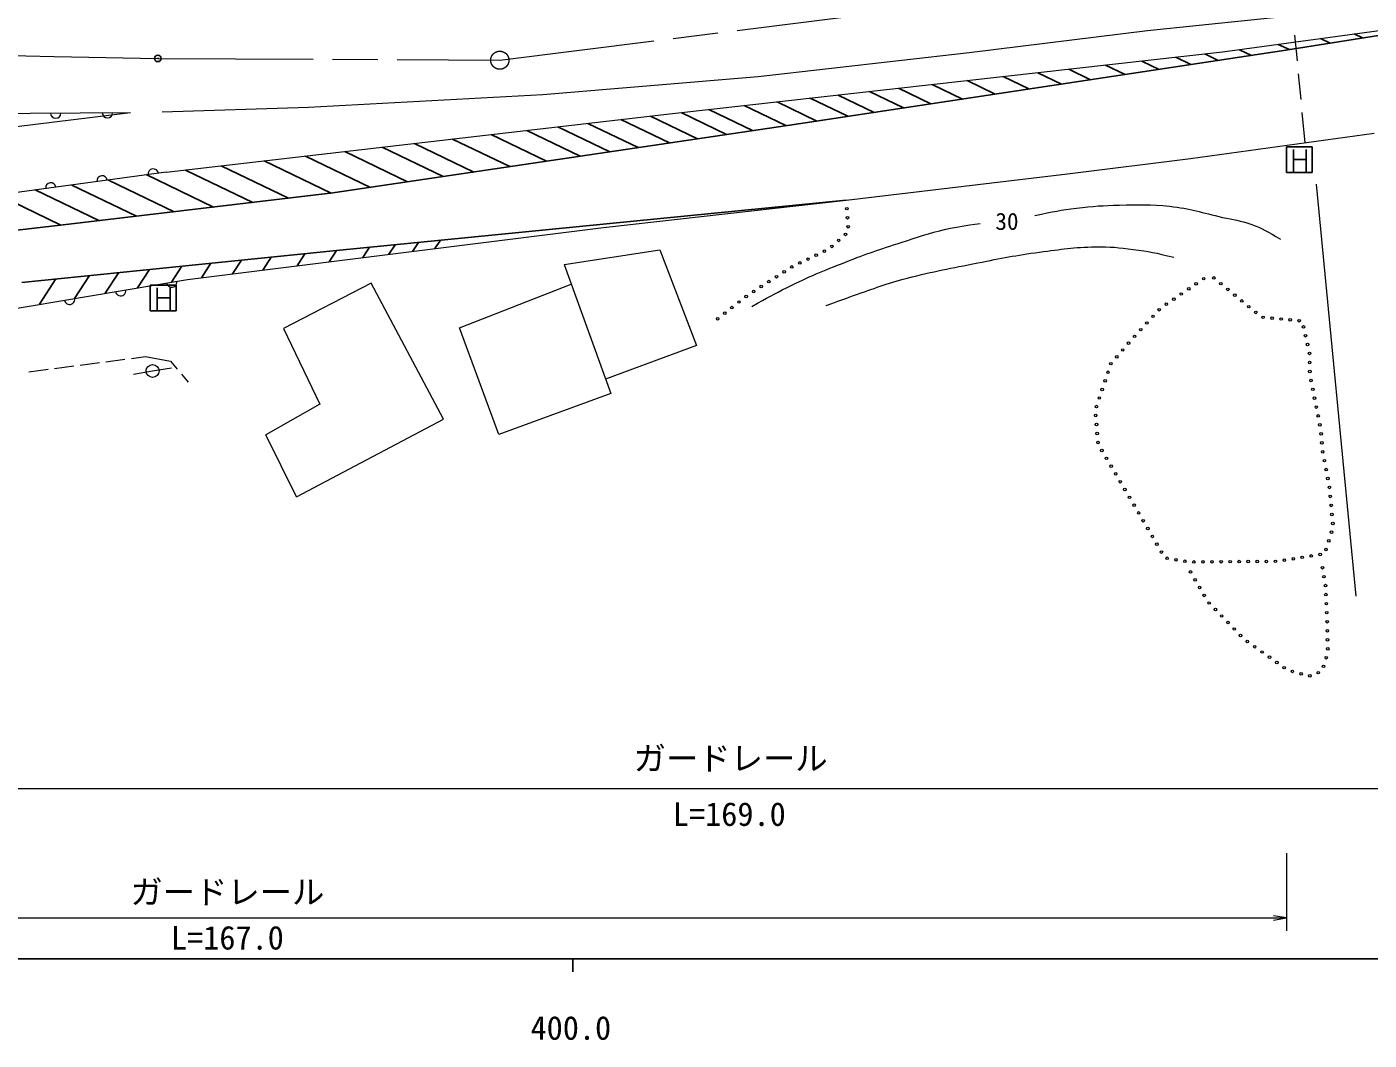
# Model space of a CAD drawing. Units: millimetres at full size, sheet at 1:1000; details may follow other scales. Extents: x 40000 to 680000, y 20000 to 380000.
# Drawn here: x 425782 to 529565, y 198715 to 277058 of the extents above; entities that cross this region are included whole.
import ezdxf
from ezdxf.enums import TextEntityAlignment as Align

# ---------------------------------------------------------------- set-up
doc = ezdxf.new("R2010")
doc.units = ezdxf.units.MM
doc.header["$LTSCALE"] = 1000
doc.header["$PDMODE"] = 32
doc.header["$PDSIZE"] = 500
doc.linetypes.add('CHAIN', pattern=[18.5, 12, -1.5, 3.5, -1.5])
for name, color, linetype, lineweight in [('M-BMK', 2, 'CHAIN', 13), ('M-STR-HTXT', 7, 'Continuous', 13), ('M-STR-STRC', 7, 'Continuous', 25), ('M-TTL-BAND', 7, 'Continuous', 25), ('M-WORK', 1, 'Continuous', 13)]:
    doc.layers.add(name, color=color, linetype=linetype, lineweight=lineweight)
doc.layers.add('M-OTRS', color=6, linetype='Continuous')
doc.styles.add('ＭＳ ゴシック', font='')
doc.styles.get('ＭＳ ゴシック').set_extended_font_data('MS Gothic')

# ---------------------------------------------------------------- blocks, each defined once
blk = doc.blocks.new('open_arrow')
at = {"color": 0, "linetype": 'Continuous', "lineweight": -2}
blk.add_lwpolyline([(7.5, 1.25), (0, 0), (7.5, -1.25)], dxfattribs=at)

msp = doc.modelspace()

# ---------------------------------------------------------------- linework, layer by layer
at = {"layer": 'M-BMK'}
for p, q in [((462351, 274479), (529358, 282880)), ((417703, 274996), (427882, 274777)), ((427882, 274777), (435910, 274620)), ((435910, 274620), (462351, 274479))]:
    msp.add_line(p, q, dxfattribs=at)
msp.add_circle((462351, 274479), 700, dxfattribs=at)
at = {"layer": 'M-OTRS'}
msp.add_point((435910, 274620), dxfattribs=at)
at = {"layer": 'M-STR-HTXT'}
for p, q in [((396267, 218170), (563847, 218170)), ((523170, 213170), (523170, 207170)), ((358952, 208170), (523170, 208170))]:
    msp.add_line(p, q, dxfattribs=at)
at = {"layer": 'M-STR-STRC'}
for p, q in [((523121, 275251), (546647, 279009)), ((526538, 275797), (525800, 276152)), ((529041, 276197), (528395, 276508)), ((484591, 269438), (523121, 275251)), ((520460, 274850), (519537, 275294)), ((523396, 275295), (522543, 275706)), ((510694, 273376), (509186, 274102)), ((513318, 273772), (511982, 274415)), ((515788, 274145), (514614, 274710)), ((517892, 274462), (516856, 274961)), ((503261, 272255), (501266, 273215)), ((505771, 272633), (503940, 273515)), ((508022, 272973), (506339, 273783)), ((493570, 270793), (490939, 272059)), ((495669, 271109), (493175, 272309)), ((498122, 271479), (495789, 272602)), ((500641, 271859), (498474, 272902)), ((484462, 269419), (481234, 270972)), ((486856, 269779), (483783, 271258)), ((489268, 270143), (486355, 271545)), ((491292, 270449), (488511, 271787)), ((475465, 268082), (471709, 269889)), ((477641, 268405), (474003, 270156)), ((479875, 268737), (476363, 270427)), ((481899, 269038), (478512, 270667)), ((449447, 264216), (484591, 269438)), ((468572, 267058), (464440, 269046)), ((470851, 267396), (466843, 269325)), ((473039, 267721), (469150, 269593)), ((460344, 265835), (455762, 268040)), ((463132, 266249), (458703, 268381)), ((465956, 266669), (461680, 268726)), ((525170, 267792), (523170, 267792)), ((523170, 267792), (523170, 265792)), ((525170, 265792), (525170, 267792)), ((452348, 264647), (447331, 267062)), ((455222, 265074), (450361, 267413)), ((457959, 265481), (453248, 267748)), ((523711, 265877), (523711, 267576)), ((523711, 266792), (524702, 266792)), ((524702, 267587), (524702, 265882)), ((443253, 263484), (438054, 265985)), ((446005, 263809), (440816, 266306)), ((449301, 264199), (444124, 266690)), ((523170, 265792), (525170, 265792)), ((434273, 262422), (429268, 264830)), ((437177, 262765), (432095, 265211)), ((440223, 263125), (435012, 265633)), ((428411, 261730), (423564, 264062)), ((431348, 262076), (426422, 264447)), ((428601, 261751), (449447, 264216)), ((449726, 259760), (489128, 263658)), ((398974, 258376), (428601, 261751)), ((457753, 260554), (457336, 259915)), ((425397, 257304), (449726, 259760)), ((447284, 259514), (446677, 258585)), ((449726, 259760), (449161, 258895)), ((452265, 260012), (451747, 259218)), ((454254, 260208), (453772, 259471)), ((456059, 260387), (455610, 259700)), ((437778, 258554), (436972, 257321)), ((440009, 258779), (439279, 257662)), ((442373, 259018), (441684, 257962)), ((444685, 259251), (444034, 258256)), ((428032, 257570), (426748, 255605)), ((430631, 257832), (429475, 256063)), ((432892, 258061), (431847, 256461)), ((435272, 258301), (434344, 256880)), ((437322, 257099), (435322, 257099)), ((435322, 257099), (435322, 255099)), ((435862, 255184), (435862, 256883)), ((436854, 256894), (436854, 255189)), ((437322, 255099), (437322, 257099)), ((435862, 256099), (436854, 256099)), ((435322, 255099), (437322, 255099))]:
    msp.add_line(p, q, dxfattribs=at)
at = {"layer": 'M-TTL-BAND'}
for p, q in [((40000, 205000), (579000, 205000)), ((468000, 205000), (468000, 204000))]:
    msp.add_line(p, q, dxfattribs=at)
at = {"layer": 'M-WORK'}
for p, q in [((518230, 275115), (562231, 281145)), ((512420, 276766), (524424, 278006)), ((498628, 275087), (512420, 276766)), ((523801, 276414), (523991, 274423)), ((475706, 270353), (518230, 275115)), ((482319, 273226), (498628, 275087)), ((465681, 271840), (482319, 273226)), ((524086, 273427), (524276, 271436)), ((447547, 270855), (465681, 271840)), ((415516, 268205), (433795, 270431)), ((436237, 270490), (447547, 270855)), ((436550, 265811), (475706, 270353)), ((524371, 270441), (524594, 268095)), ((515763, 266869), (529956, 268839)), ((506240, 265701), (515763, 266869)), ((436550, 265811), (363750, 256005)), ((489128, 263658), (506240, 265701)), ((525458, 264892), (528538, 233042)), ((470374, 261542), (489128, 263658)), ((438213, 257529), (470374, 261542)), ((467328, 258672), (474724, 259826)), ((474724, 259826), (477556, 252410)), ((467328, 258672), (470930, 248703)), ((396546, 250536), (438213, 257529)), ((452395, 257251), (445635, 253734)), ((457989, 246718), (452395, 257251)), ((459225, 253797), (467878, 257152)), ((445635, 253734), (448430, 247897)), ((462287, 245533), (459225, 253797)), ((477556, 252410), (470529, 249814)), ((431884, 251165), (433371, 251359)), ((433867, 251423), (434962, 251566)), ((434962, 251566), (436895, 251201)), ((436895, 251201), (437409, 250589)), ((425934, 250390), (427421, 250584)), ((427917, 250648), (429405, 250842)), ((429900, 250907), (431388, 251100)), ((434032, 250199), (435505, 250452)), ((435505, 250452), (436979, 250706)), ((437731, 250207), (438245, 249595)), ((470930, 248703), (462287, 245533)), ((448430, 247897), (444254, 245525)), ((446630, 240710), (457989, 246718)), ((446630, 240710), (444254, 245525))]:
    msp.add_line(p, q, dxfattribs=at)
msp.add_lwpolyline([(395047, 271515), (400921, 271015), (407635, 270723), (415479, 270467), (422120, 270358), (433795, 270431)], dxfattribs=at)
for centre, radius in [((489178, 263000), 100), ((489230, 262302), 100), ((489283, 261604), 100), ((488552, 260547), 100), ((489076, 261012), 100), ((486812, 259409), 100), ((487443, 259711), 100), ((488028, 260083), 100), ((484920, 258497), 100), ((485549, 258804), 100), ((486180, 259106), 100), ((483154, 257361), 100), ((483743, 257740), 100), ((484332, 258118), 100), ((516771, 257588), 100), ((517551, 257647), 100), ((481977, 256603), 100), ((482566, 256982), 100), ((515038, 256402), 100), ((515616, 256798), 100), ((516194, 257193), 100), ((518092, 257203), 100), ((518633, 256758), 100), ((519174, 256314), 100), ((480293, 255352), 100), ((480843, 255784), 100), ((481394, 256216), 100), ((513883, 255612), 100), ((514460, 256007), 100), ((519714, 255869), 100), ((520255, 255425), 100), ((479192, 254487), 100), ((479742, 254920), 100), ((512855, 254674), 100), ((513330, 255187), 100), ((520796, 254980), 100), ((521363, 254598), 100), ((522060, 254533), 100), ((522757, 254468), 100), ((523454, 254403), 100), ((524151, 254338), 100), ((511429, 253132), 100), ((511904, 253646), 100), ((512380, 254160), 100), ((524485, 253858), 100), ((524645, 253176), 100), ((510968, 252605), 100), ((524805, 252495), 100), ((510050, 251548), 100), ((510509, 252076), 100), ((524954, 251812), 100), ((524964, 251112), 100), ((435505, 250452), 500), ((509374, 250352), 100), ((509598, 251015), 100), ((524974, 250412), 100), ((508926, 249026), 100), ((509150, 249689), 100), ((525070, 249721), 100), ((525207, 249035), 100), ((508702, 248362), 100), ((525344, 248348), 100), ((508423, 247015), 100), ((508478, 247699), 100), ((525481, 247662), 100), ((525619, 246975), 100), ((508481, 246318), 100), ((525756, 246289), 100), ((508539, 245620), 100), ((508598, 244923), 100), ((525854, 245597), 100), ((525906, 244899), 100), ((508903, 244304), 100), ((525973, 244203), 100), ((509258, 243700), 100), ((509613, 243097), 100), ((526104, 243515), 100), ((526236, 242828), 100), ((509968, 242494), 100), ((510323, 241891), 100), ((526367, 242140), 100), ((510678, 241287), 100), ((511033, 240684), 100), ((526492, 241452), 100), ((526557, 240755), 100), ((511388, 240081), 100), ((526622, 240058), 100), ((511743, 239477), 100), ((512098, 238874), 100), ((526687, 239361), 100), ((526751, 238664), 100), ((512452, 238270), 100), ((512802, 237664), 100), ((526650, 237985), 100), ((513153, 237058), 100), ((526226, 236650), 100), ((526438, 237318), 100), ((513503, 236452), 100), ((513941, 235971), 100), ((514631, 235855), 100), ((515321, 235738), 100), ((516017, 235688), 100), ((516717, 235693), 100), ((517417, 235698), 100), ((518117, 235703), 100), ((518817, 235708), 100), ((519516, 235713), 100), ((520216, 235718), 100), ((520916, 235723), 100), ((521616, 235728), 100), ((522316, 235733), 100), ((523010, 235820), 100), ((523701, 235930), 100), ((524392, 236041), 100), ((525083, 236151), 100), ((525774, 236262), 100), ((515751, 234914), 100), ((525955, 235241), 100), ((526069, 234551), 100), ((516104, 234310), 100), ((516458, 233706), 100), ((526184, 233860), 100), ((516811, 233102), 100), ((517189, 232516), 100), ((526224, 233162), 100), ((526255, 232462), 100), ((517676, 232013), 100), ((518162, 231509), 100), ((526285, 231763), 100), ((518649, 231006), 100), ((519135, 230503), 100), ((526316, 231064), 100), ((526332, 230364), 100), ((519622, 229999), 100), ((520144, 229538), 100), ((526347, 229664), 100), ((520715, 229133), 100), ((521286, 228728), 100), ((521857, 228322), 100), ((526250, 228283), 100), ((526361, 228964), 100), ((522427, 227917), 100), ((522998, 227512), 100), ((523626, 227227), 100), ((526032, 227618), 100), ((524301, 227041), 100), ((524975, 226883), 100), ((525630, 227129), 100)]:
    msp.add_circle(centre, radius, dxfattribs=at)
for centre, start, end in [((428014, 270395), 180.35809, 0.35809), ((432014, 270420), 180.35809, 0.35809), ((435559, 265677), 7.6712, 187.6712), ((427631, 264610), 7.6712, 187.6712), ((431595, 265143), 7.6712, 187.6712), ((436980, 257323), 189.5274, 9.5274), ((433035, 256660), 189.5274, 9.5274), ((429090, 255998), 189.5274, 9.5274)]:
    msp.add_arc(centre, 400, start, end, dxfattribs=at)
for points, knots in [([(503706, 262477), (505227, 262790), (505668, 262880), (506941, 263037), (508236, 263197), (508969, 263251), (510274, 263280), (511784, 263314), (512638, 263341), (514141, 263183), (515763, 263012), (516637, 262690), (518228, 262331), (519086, 262138), (519587, 262090), (520417, 261796), (521358, 261464), (521701, 261247), (522703, 260653)], [0, 0, 0, 0, 1, 1, 1, 2, 2, 2, 3, 3, 3, 4, 4, 4, 5, 5, 5, 6, 6, 6, 6]), ([(481839, 255448), (483115, 256175), (483484, 256366), (484563, 256907), (486286, 257771), (487294, 258170), (489087, 258877), (490745, 259532), (491695, 259843), (493393, 260386), (494733, 260814), (495471, 261112), (496847, 261407), (497873, 261627), (498247, 261689), (499498, 261845)], [0, 0, 0, 0, 1, 1, 1, 2, 2, 2, 3, 3, 3, 4, 4, 4, 5, 5, 5, 5]), ([(487591, 255502), (488605, 255890), (488878, 255986), (489708, 256281), (491307, 256849), (492201, 257186), (493843, 257619), (495958, 258176), (497169, 258389), (499316, 258811), (501170, 259175), (502208, 259398), (504083, 259638), (505768, 259853), (506714, 260028), (508413, 260051), (509555, 260067), (510198, 259998), (511332, 259856), (512571, 259702), (513010, 259592), (514470, 259248)], [0, 0, 0, 0, 1, 1, 1, 2, 2, 2, 3, 3, 3, 4, 4, 4, 5, 5, 5, 6, 6, 6, 7, 7, 7, 7])]:
    msp.add_open_spline(points, degree=3, knots=knots, dxfattribs=at)

# ---------------------------------------------------------------- block references
at = {"layer": 'M-STR-HTXT', "xscale": 133, "yscale": 133, "rotation": 180}
msp.add_blockref('open_arrow', (523170, 208170), dxfattribs=at)

# ---------------------------------------------------------------- texts
at = {"layer": 'M-STR-HTXT', "style": 'ＭＳ ゴシック'}
for p in [(480196, 220502), (441288, 210170)]:
    msp.add_text('ガードレール', height=1833, dxfattribs=at).set_placement(p, align=Align.MIDDLE_CENTER)
for s, p in [('L=169.0', (480095, 214728)), ('L=167.0', (441288, 205170))]:
    msp.add_text(s, height=1833, dxfattribs=at).set_placement(p, align=Align.BOTTOM_CENTER)
at = {"layer": 'M-TTL-BAND', "style": 'ＭＳ ゴシック'}
msp.add_text('400.0', height=1833, dxfattribs=at).set_placement((467844, 198195), align=Align.BOTTOM_CENTER)
at = {"layer": 'M-WORK', "style": 'ＭＳ ゴシック'}
msp.add_text('30', height=1320, dxfattribs=at).set_placement((501561, 262021), align=Align.MIDDLE_CENTER)

doc.saveas('drawing.dxf')
